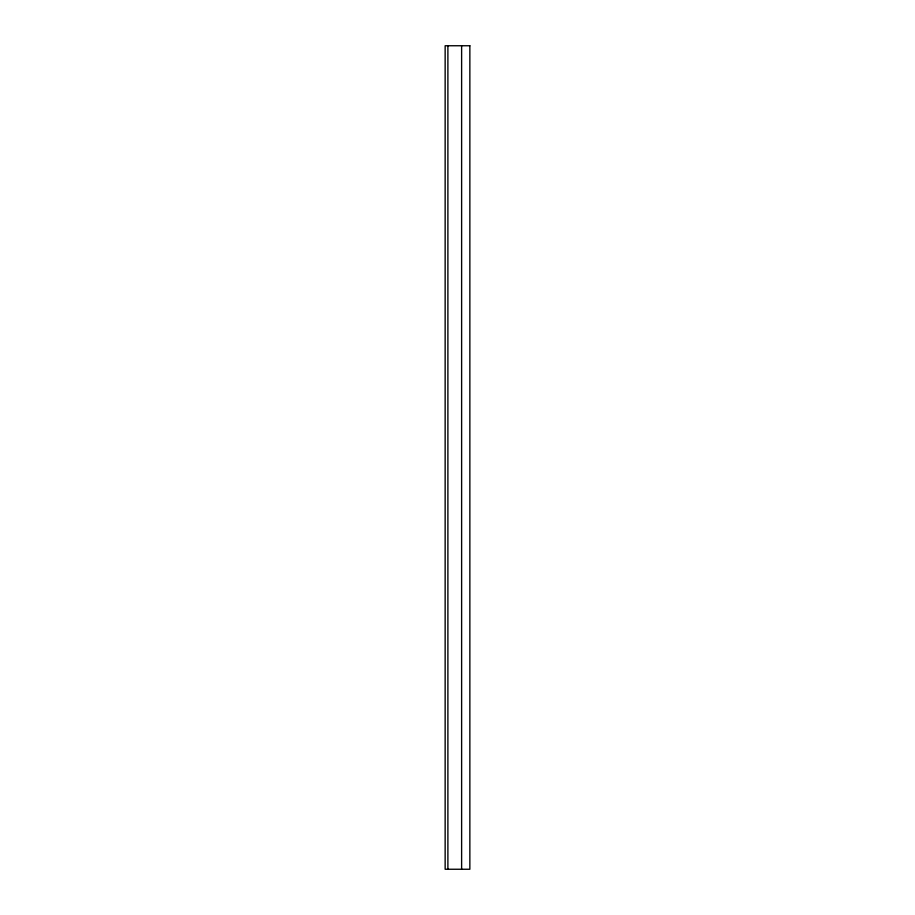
<?xml version="1.0" encoding="UTF-8"?>
<svg xmlns="http://www.w3.org/2000/svg" width="915" height="915" viewBox="0 0 915 915"><rect width="100%" height="100%" fill="white"/><g stroke="black" fill="none" stroke-linecap="round" stroke-linejoin="round"><path stroke-width="1.37" d="M461.618 45.75L461.618 869.25M447.893 45.75L447.893 869.25M469.853 45.75L445.147 45.75L445.147 869.25L469.853 869.25L469.853 45.75"/></g></svg>
